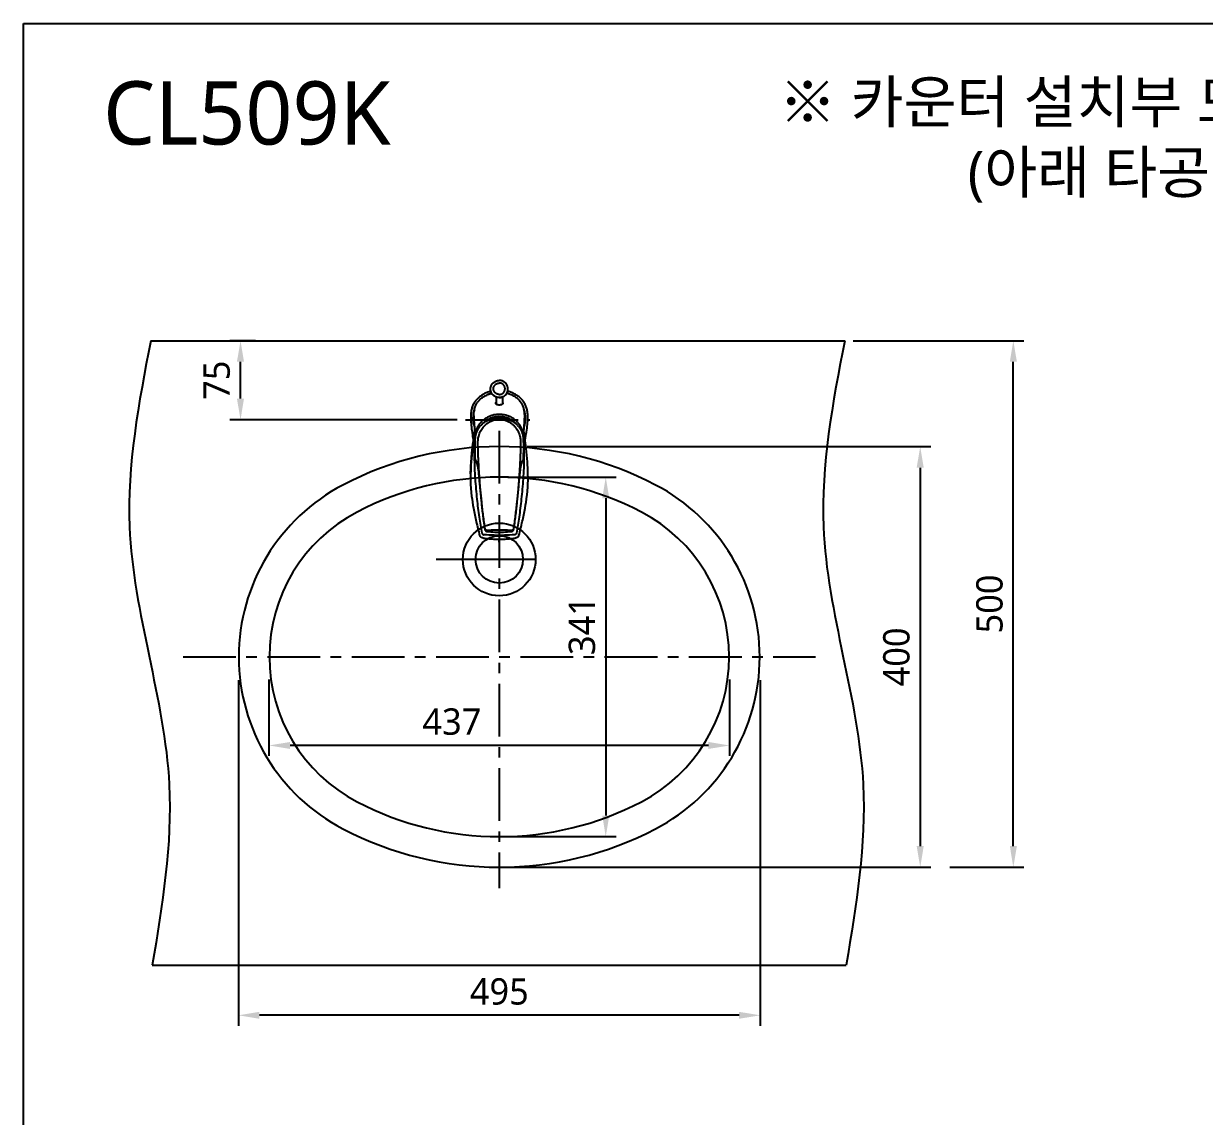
# Model space of a CAD drawing. Extents: x 0 to 3100, y 0 to 2100.
# Drawn here: x 0 to 1120, y 1063 to 2100 of the extents above; entities that cross this region are included whole.
import ezdxf

# ---------------------------------------------------------------- set-up
doc = ezdxf.new("R2010")
doc.units = 0
doc.header["$LTSCALE"] = 20
doc.header["$MEASUREMENT"] = 0
doc.linetypes.add('CENTER', pattern=[2, 1.25, -0.25, 0.25, -0.25])
doc.layers.get('0').update_dxf_attribs({"linetype": 'CONTINUOUS'})
doc.layers.get('DEFPOINTS').update_dxf_attribs({"linetype": 'CONTINUOUS'})
for name, color, linetype in [('1', 1, 'CONTINUOUS'), ('5', 5, 'CONTINUOUS'), ('7', 7, 'CONTINUOUS'), ('CENTER', 2, 'CENTER')]:
    doc.layers.add(name, color=color, linetype=linetype)
doc.styles.add('GHS', font='romans', dxfattribs={"bigfont": 'ghs'})
doc.styles.get("Standard").update_dxf_attribs({"font": 'NanumGothic.ttf'})
doc.dimstyles.get("Standard").update_dxf_attribs({"dimtxt": 2.7, "dimasz": 2, "dimexe": 2, "dimexo": 1, "dimgap": 2, "dimtad": 1, "dimdec": 0, "dimlfac": 10, "dimrnd": 1, "dimzin": 0, "dimdsep": 46, "dimtxsty": 'Standard', "dimcen": 0, "dimclrd": 7, "dimclrt": 2, "dimadec": 0, "dimazin": 0, "dimtfac": 1, "dimtdec": 0, "dimtofl": 0, "dimtmove": 0, "dimatfit": 3, "dimfxl": 1, "dimtolj": 1, "dimtzin": 0, "dimarcsym": 0})

# ---------------------------------------------------------------- blocks, each defined once
blk = doc.blocks.new('*D10')
at = {"color": 3, "lineweight": -2, "transparency": 16777216}
for p, q in [((459.3, 1669.7), (562.3, 1669.7)), ((552.3, 1649.7), (552.3, 1348.7)), ((459.3, 1328.7), (562.3, 1328.7))]:
    blk.add_line(p, q, dxfattribs=at)
at = {"color": 3, "transparency": 16777216}
for points in [[(549, 1649.7), (555.7, 1649.7), (552.3, 1669.7)], [(549, 1348.7), (555.7, 1348.7), (552.3, 1328.7)]]:
    blk.add_solid(points, dxfattribs=at)
at = {"layer": 'DEFPOINTS', "color": 0, "transparency": 16777216}
for p in [(451.3, 1669.7), (451.3, 1328.7), (552.3, 1328.7)]:
    blk.add_point(p, dxfattribs=at)
at = {"color": 2, "transparency": 16777216, "insert": (529.8, 1528.9), "char_height": 25, "attachment_point": 5, "rotation": 90}
blk.add_mtext('\\A1;341', dxfattribs=at)
blk = doc.blocks.new('*D11')
at = {"color": 3, "lineweight": -2, "transparency": 16777216}
for p, q in [((477.8, 1698.7), (860.7, 1698.7)), ((850.7, 1678.7), (850.7, 1319.7)), ((459.3, 1299.7), (860.7, 1299.7))]:
    blk.add_line(p, q, dxfattribs=at)
at = {"color": 3, "transparency": 16777216}
for points in [[(847.3, 1678.7), (854, 1678.7), (850.7, 1698.7)], [(847.3, 1319.7), (854, 1319.7), (850.7, 1299.7)]]:
    blk.add_solid(points, dxfattribs=at)
at = {"layer": 'DEFPOINTS', "color": 0, "transparency": 16777216}
for p in [(469.8, 1698.7), (451.3, 1299.7), (850.7, 1299.7)]:
    blk.add_point(p, dxfattribs=at)
at = {"color": 2, "transparency": 16777216, "insert": (828.2, 1499.2), "char_height": 25, "attachment_point": 5, "rotation": 90}
blk.add_mtext('\\A1;400', dxfattribs=at)
blk = doc.blocks.new('*D15')
at = {"layer": '1', "color": 3, "lineweight": -2, "transparency": 16777216}
for p, q in [((232.8, 1477.7), (232.8, 1405.2)), ((669.8, 1477.7), (669.8, 1405.2)), ((649.8, 1415.2), (252.8, 1415.2))]:
    blk.add_line(p, q, dxfattribs=at)
at = {"layer": '1', "color": 3, "transparency": 16777216}
for points in [[(252.8, 1418.5), (252.8, 1411.9), (232.8, 1415.2)], [(649.8, 1418.5), (649.8, 1411.9), (669.8, 1415.2)]]:
    blk.add_solid(points, dxfattribs=at)
at = {"layer": 'DEFPOINTS', "color": 0, "transparency": 16777216}
for p in [(232.8, 1485.7), (669.8, 1485.7), (232.8, 1415.2)]:
    blk.add_point(p, dxfattribs=at)
at = {"layer": '1', "color": 2, "transparency": 16777216, "insert": (406.3, 1437.7), "char_height": 25, "attachment_point": 5}
blk.add_mtext('\\A1;437', dxfattribs=at)
blk = doc.blocks.new('*D16')
at = {"layer": '1', "color": 3, "lineweight": -2, "transparency": 16777216}
for p, q in [((203.8, 1477.2), (203.8, 1149.2)), ((698.8, 1477.2), (698.8, 1149.2)), ((678.8, 1159.2), (223.8, 1159.2))]:
    blk.add_line(p, q, dxfattribs=at)
at = {"layer": '1', "color": 3, "transparency": 16777216}
for points in [[(223.8, 1162.5), (223.8, 1155.9), (203.8, 1159.2)], [(678.8, 1162.5), (678.8, 1155.9), (698.8, 1159.2)]]:
    blk.add_solid(points, dxfattribs=at)
at = {"layer": 'DEFPOINTS', "color": 0, "transparency": 16777216}
for p in [(203.8, 1485.2), (698.8, 1485.2), (203.8, 1159.2)]:
    blk.add_point(p, dxfattribs=at)
at = {"layer": '1', "color": 2, "transparency": 16777216, "insert": (451.3, 1181.7), "char_height": 25, "attachment_point": 5}
blk.add_mtext('\\A1;495', dxfattribs=at)
blk = doc.blocks.new('*D22')
at = {"layer": '1', "color": 3, "lineweight": -2, "transparency": 16777216}
for p, q in [((220.1, 1799.2), (195.8, 1799.2)), ((205.8, 1744.2), (205.8, 1779.2)), ((411.3, 1724.2), (195.8, 1724.2))]:
    blk.add_line(p, q, dxfattribs=at)
at = {"layer": '1', "color": 3, "transparency": 16777216}
for points in [[(202.4, 1779.2), (209.1, 1779.2), (205.8, 1799.2)], [(202.4, 1744.2), (209.1, 1744.2), (205.8, 1724.2)]]:
    blk.add_solid(points, dxfattribs=at)
at = {"layer": 'DEFPOINTS', "color": 0, "transparency": 16777216}
for p in [(205.8, 1799.2), (228.1, 1799.2), (419.3, 1724.2)]:
    blk.add_point(p, dxfattribs=at)
at = {"layer": '1', "color": 2, "transparency": 16777216, "insert": (183.3, 1761.7), "char_height": 25, "attachment_point": 5, "rotation": 90}
blk.add_mtext('\\A1;75', dxfattribs=at)
blk = doc.blocks.new('*D25')
at = {"layer": '1', "color": 3, "lineweight": -2, "transparency": 16777216}
for p, q in [((787, 1799.2), (949, 1799.2)), ((939, 1319.7), (939, 1779.2)), ((878.7, 1299.7), (949, 1299.7))]:
    blk.add_line(p, q, dxfattribs=at)
at = {"layer": '1', "color": 3, "transparency": 16777216}
for points in [[(935.7, 1779.2), (942.4, 1779.2), (939, 1799.2)], [(935.7, 1319.7), (942.4, 1319.7), (939, 1299.7)]]:
    blk.add_solid(points, dxfattribs=at)
at = {"layer": 'DEFPOINTS', "color": 0, "transparency": 16777216}
for p in [(779, 1799.2), (939, 1799.2), (870.7, 1299.7)]:
    blk.add_point(p, dxfattribs=at)
at = {"layer": '1', "color": 2, "transparency": 16777216, "insert": (916.5, 1549.4), "char_height": 25, "attachment_point": 5, "rotation": 90}
blk.add_mtext('\\A1;500', dxfattribs=at)

msp = doc.modelspace()

# ---------------------------------------------------------------- linework, layer by layer
at = {"color": 2}
for radius in [34.5, 22.5]:
    msp.add_circle((451.2851, 1591.69906), radius, dxfattribs=at)
at = {"layer": '1'}
for p, q in [((151.2851, 1799.19906), (751.2851, 1799.19906)), ((485.7851, 1591.69906), (391.43385, 1591.69906))]:
    msp.add_line(p, q, dxfattribs=at)
at = {"layer": '5'}
for p, q in [((120.59194, 1799.19906), (779.01755, 1799.19906)), ((122.0723, 1206.69906), (780.4979, 1206.69906))]:
    msp.add_line(p, q, dxfattribs=at)
at = {"layer": '5', "color": 212}
msp.add_lwpolyline([(0, 2100), (3100, 2100), (3100, 0), (0, 0)], close=True, dxfattribs=at)
at = {"layer": '5'}
for points in [[(120.59194, 1799.19906), (100.4456, 1622.58461), (138.12264, 1378.014), (122.0723, 1206.69906)], [(779.01755, 1799.19906), (758.8712, 1622.58461), (796.54825, 1378.014), (780.4979, 1206.69906)]]:
    msp.add_spline(points, degree=3, dxfattribs=at)
at = {"layer": '7'}
for p, q in [((448.2851, 1745.78841), (448.2851, 1739.0403)), ((454.2851, 1745.7884), (454.2851, 1739.03998)), ((448.2851, 1725.75454), (448.2851, 1726.19685)), ((454.2851, 1726.19685), (454.2851, 1725.75454)), ((427.50004, 1710.23916), (427.50003, 1710.23905)), ((427.51451, 1710.33874), (427.51422, 1710.33678)), ((475.05597, 1710.33678), (475.05574, 1710.33838)), ((475.07017, 1710.23905), (475.07015, 1710.23916)), ((430.2754, 1681.75141), (430.2761, 1681.74933)), ((472.29474, 1681.75145), (472.29408, 1681.74949)), ((424.0527, 1672.92503), (424.0527, 1672.92497)), ((432.11023, 1668.67313), (432.10437, 1668.64335)), ((432.10437, 1668.64335), (432.10439, 1668.64316)), ((470.45997, 1668.67314), (470.46571, 1668.64337)), ((470.46571, 1668.64337), (470.46569, 1668.64318)), ((437.66455, 1619.99534), (437.65753, 1619.99779)), ((464.90565, 1619.99533), (464.91267, 1619.99778)), ((436.88734, 1611.86002), (436.88775, 1611.85991)), ((437.50634, 1611.74318), (437.50644, 1611.74317)), ((451.2851, 1610.92599), (451.2851, 1610.9497)), ((451.2851, 1607.96031), (451.2851, 1610.92599)), ((465.06387, 1611.74318), (465.06376, 1611.74316)), ((465.68283, 1611.86002), (465.68247, 1611.85992)), ((468.79601, 1613.01098), (468.79561, 1613.01078))]:
    msp.add_line(p, q, dxfattribs=at)
for points in [[(302.943, 1336.10875, 0.2454440547), (599.6272, 1336.10875, 0.6058529425), (599.6272, 1662.28937, 0.2454440547), (302.943, 1662.28937, 0.6058529425)], [(316.36988, 1361.8132, 0.2454440547), (586.20032, 1361.8132, 0.6058529425), (586.20032, 1636.58492, 0.2454440547), (316.36988, 1636.58492, 0.6058529425)]]:
    msp.add_lwpolyline(points, format="xyb", close=True, dxfattribs=at)
for start, end in [(106.74388504, 115.37448801), (65.38059127, 73.1537346), (160.03722293, 199.08055553), (341.3142067, 19.200866)]:
    msp.add_arc((451.25992, 1725.50536), 25, start, end, dxfattribs=at)
for points in [[(447.6855, 1746.04643), (446.99853, 1746.41508), (446.07862, 1747.05456), (445.2557, 1747.81144), (444.5451, 1748.67162), (443.96004, 1749.61908), (443.51144, 1750.63617), (443.20765, 1751.70394), (443.05433, 1752.80251), (443.05433, 1753.9114), (443.20765, 1755.00997), (443.51144, 1756.07774), (443.96004, 1757.09483), (444.5451, 1758.04229), (445.2557, 1758.90247), (446.07862, 1759.65935), (446.99853, 1760.29882), (447.99829, 1760.80899), (449.05927, 1761.18033), (450.16172, 1761.40594), (451.2851, 1761.48162)], [(451.2851, 1748.23151), (450.42956, 1748.29782), (449.59508, 1748.49511), (448.80222, 1748.81854), (448.0705, 1749.26013), (447.41793, 1749.80901), (446.86058, 1750.45166), (446.41218, 1751.17227), (446.08377, 1751.95309), (445.88343, 1752.77488), (445.81609, 1753.61743), (445.88343, 1754.45997), (446.08377, 1755.28177), (446.41218, 1756.06258), (446.86058, 1756.78319), (447.41793, 1757.42584), (448.0705, 1757.97472), (448.80222, 1758.41631), (449.59508, 1758.73974), (450.42956, 1758.93703), (451.2851, 1759.00334)], [(454.88469, 1746.04643), (455.57166, 1746.41508), (456.49157, 1747.05456), (457.31449, 1747.81144), (458.0251, 1748.67162), (458.61015, 1749.61908), (459.05875, 1750.63617), (459.36254, 1751.70394), (459.51586, 1752.80251), (459.51586, 1753.9114), (459.36254, 1755.00997), (459.05875, 1756.07774), (458.61015, 1757.09483), (458.0251, 1758.04229), (457.31449, 1758.90247), (456.49157, 1759.65935), (455.57166, 1760.29882), (454.57191, 1760.80899), (453.51092, 1761.18033), (452.40847, 1761.40594), (451.2851, 1761.48162)], [(451.2851, 1748.20098), (452.14549, 1748.26767), (452.98469, 1748.46608), (453.78204, 1748.79134), (454.51792, 1749.23543), (455.17418, 1749.78742), (455.73469, 1750.43372), (456.18563, 1751.15841), (456.51591, 1751.94365), (456.71738, 1752.77011), (456.7851, 1753.61743), (456.71738, 1754.46474), (456.51591, 1755.2912), (456.18563, 1756.07644), (455.73469, 1756.80113), (455.17418, 1757.44743), (454.51792, 1757.99942), (453.78204, 1758.44351), (452.98469, 1758.76877), (452.14549, 1758.96718), (451.2851, 1759.03387)], [(427.14686, 1727.91446), (427.40847, 1731.9622), (428.13034, 1735.50087), (429.36873, 1738.63925), (431.0485, 1741.27818), (433.30852, 1743.6889), (436.2201, 1745.88349), (439.53317, 1747.66201), (443.08166, 1748.97542), (444.15561, 1749.27246)], [(475.42334, 1727.91446), (475.17222, 1731.86418), (474.49126, 1735.31972), (473.32303, 1738.39503), (471.72038, 1741.01503), (469.56193, 1743.41374), (466.72534, 1745.64048), (463.39284, 1747.49741), (459.79589, 1748.88397), (458.41752, 1749.27637)], [(451.2851, 1745.22195), (450.60583, 1745.25021), (449.91614, 1745.33719), (449.20694, 1745.48943), (448.46397, 1745.72037), (447.6855, 1746.04643)], [(451.2851, 1745.23229), (450.16172, 1745.30796), (449.05927, 1745.53357), (447.99829, 1745.90492), (447.6855, 1746.04643)], [(447.88511, 1739.89699), (447.89126, 1740.01036), (447.93797, 1740.22937), (448.03217, 1740.45066), (448.17577, 1740.67146), (448.28477, 1740.8006)], [(451.2851, 1738.13256), (450.7911, 1738.14995), (450.34881, 1738.1964), (449.95122, 1738.26558), (449.5925, 1738.35379), (449.27297, 1738.45733), (448.98337, 1738.57695), (448.72314, 1738.71237), (448.49501, 1738.86204), (448.30012, 1739.02527), (448.13988, 1739.20157), (448.01657, 1739.38983), (447.93258, 1739.58855), (447.89012, 1739.79603), (447.88511, 1739.89699)], [(454.88469, 1746.04643), (454.10289, 1745.71917), (453.35233, 1745.48659), (452.64028, 1745.33487), (451.95397, 1745.24935), (451.2851, 1745.22195)], [(451.2851, 1745.23229), (452.40847, 1745.30796), (453.51092, 1745.53357), (454.57191, 1745.90492), (454.88469, 1746.04643)], [(454.68509, 1739.89707), (454.68458, 1739.86473), (454.64619, 1739.61741), (454.55074, 1739.38451), (454.40416, 1739.16896), (454.21339, 1738.97334), (453.98478, 1738.79845), (453.72018, 1738.64246), (453.41636, 1738.50318), (453.07181, 1738.3816), (452.68855, 1738.28064), (452.26334, 1738.20242), (451.7933, 1738.15098), (451.2851, 1738.13256)], [(454.28541, 1740.80063), (454.41253, 1740.64752), (454.57003, 1740.38706), (454.6606, 1740.12315), (454.68509, 1739.89707)], [(427.14686, 1727.91446), (427.16299, 1725.94226), (427.21993, 1724.46969)], [(428.90195, 1709.02956), (429.70023, 1711.91157), (430.91085, 1714.62795), (432.50527, 1717.15474), (434.46086, 1719.4528), (436.77098, 1721.48845), (439.40095, 1723.21986), (442.28621, 1724.61093), (445.28275, 1725.60624), (448.2851, 1726.19685)], [(432.67442, 1720.20295), (434.89317, 1722.82845), (437.50771, 1725.07991), (440.39722, 1726.88217), (443.38156, 1728.1918), (446.25978, 1729.02171), (448.91996, 1729.45723), (451.2851, 1729.58969)], [(434.72539, 1719.71007), (436.21749, 1721.34183), (438.74541, 1723.46452), (441.58368, 1725.17405), (444.67095, 1726.43112), (447.94443, 1727.20279), (451.2851, 1727.46023)], [(454.2851, 1725.75454), (454.18293, 1725.59527), (453.88346, 1725.47418), (453.40742, 1725.39172), (452.78674, 1725.34222), (452.06281, 1725.31744), (451.28488, 1725.31019), (450.50688, 1725.31745), (449.78292, 1725.34225), (449.16232, 1725.39177), (448.68646, 1725.47425), (448.38715, 1725.59535), (448.2851, 1725.75454)], [(451.2851, 1729.58969), (453.57818, 1729.46479), (456.03556, 1729.081), (458.71903, 1728.35432), (461.64809, 1727.14934), (464.65449, 1725.37215), (467.48346, 1723.02124), (469.89573, 1720.20306)], [(451.2851, 1727.46023), (454.61762, 1727.20405), (457.89332, 1726.43301), (460.98275, 1725.17593), (463.82241, 1723.46622), (466.35103, 1721.34348), (467.84511, 1719.70971)], [(454.2851, 1726.19685), (457.29237, 1725.60494), (460.29322, 1724.60719), (463.18004, 1723.21374), (465.8092, 1721.48083), (468.11742, 1719.44455), (470.07012, 1717.14765), (471.66172, 1714.62351), (472.87045, 1711.9102), (473.66824, 1709.02956)], [(475.35026, 1724.46969), (475.40721, 1725.94226), (475.42334, 1727.91446)], [(427.21994, 1724.46969), (427.36291, 1721.75694), (427.5739, 1718.29591), (427.8479, 1714.468), (427.93223, 1712.73652)], [(428.1711, 1707.46368), (428.18502, 1707.76014), (428.20317, 1708.09142), (428.22858, 1708.45926), (428.26376, 1708.85857), (428.31023, 1709.28711), (428.36982, 1709.74754), (428.44476, 1710.24243), (428.53813, 1710.77549), (428.65449, 1711.35244), (428.79968, 1711.98011), (428.97991, 1712.66176), (429.19909, 1713.3901), (429.45898, 1714.154), (429.75993, 1714.94266), (430.10078, 1715.74546), (430.47955, 1716.55345), (430.88723, 1717.34625), (431.30153, 1718.08653), (431.69352, 1718.73715), (432.04835, 1719.29129), (432.37019, 1719.77071), (432.67352, 1720.20357)], [(431.15809, 1705.09419), (431.34822, 1706.69685), (431.77178, 1708.75582), (432.47781, 1711.00278), (433.44756, 1713.21205), (434.66364, 1715.30752), (436.14266, 1717.28595), (437.92195, 1719.14235), (440.09837, 1720.89735), (442.80154, 1722.51233), (445.72734, 1723.70356), (448.52422, 1724.36863), (451.27318, 1724.58849), (454.02247, 1724.37233), (456.82008, 1723.71079), (459.74917, 1722.52206), (462.45834, 1720.90682), (464.64175, 1719.14833), (466.42635, 1717.28733), (467.90911, 1715.30365), (469.12757, 1713.20229), (470.09849, 1710.98644), (470.80373, 1708.73504), (471.22476, 1706.67902), (471.41211, 1705.09418)], [(469.89661, 1720.20366), (470.1943, 1719.77901), (470.51367, 1719.30373), (470.86054, 1718.76301), (471.23411, 1718.14569), (471.62372, 1717.45582), (472.01164, 1716.71276), (472.38216, 1715.93862), (472.72547, 1715.15026), (473.03616, 1714.35909), (473.31009, 1713.57783), (473.54506, 1712.81983), (473.74077, 1712.09905), (473.89927, 1711.42794), (474.02532, 1710.81126), (474.1243, 1710.24941), (474.20145, 1709.73987), (474.26141, 1709.2749), (474.30756, 1708.8471), (474.34234, 1708.45001), (474.36743, 1708.0847), (474.38536, 1707.75652), (474.39909, 1707.46368)], [(474.63478, 1713.35902), (474.72229, 1714.468), (474.99629, 1718.29591), (475.20729, 1721.75694), (475.35025, 1724.46969)], [(427.48966, 1710.16758), (425.76588, 1696.91292), (424.60299, 1684.20541), (424.05267, 1672.92503)], [(424.09667, 1673.37623), (424.13405, 1674.62704), (424.20874, 1676.63779), (424.30879, 1678.82663), (424.43943, 1681.22295), (424.60675, 1683.85232), (424.81635, 1686.72065), (425.07462, 1689.82569), (425.38354, 1693.11553), (425.73492, 1696.471), (426.11453, 1699.77359), (426.50334, 1702.90812), (426.87906, 1705.76112), (427.21781, 1708.21989), (427.49487, 1710.16684)], [(427.50003, 1710.23905), (427.48966, 1710.16758)], [(427.49487, 1710.16684), (427.50194, 1710.21582), (427.50899, 1710.26469)], [(427.49534, 1710.18895), (427.49487, 1710.16684)], [(427.50003, 1710.23905), (427.49916, 1710.23279), (427.49534, 1710.18895)], [(427.51423, 1710.33678), (427.50229, 1710.25465), (427.50004, 1710.23916)], [(427.50898, 1710.26469), (427.55146, 1710.5572)], [(427.51422, 1710.33678), (427.51329, 1710.33009), (427.50898, 1710.26469)], [(427.5126, 1710.24119), (427.50899, 1710.26469)], [(434.93201, 1616.5346), (432.51831, 1631.82318), (430.36222, 1648.90361), (428.69413, 1668.04995), (427.87957, 1689.00279), (428.1711, 1707.46368)], [(428.57923, 1686.41063), (428.53242, 1688.14899), (428.49317, 1689.85148), (428.46144, 1691.5091), (428.43705, 1693.114), (428.41961, 1694.67067), (428.40873, 1696.20647), (428.40453, 1697.74889), (428.40767, 1699.30167), (428.419, 1700.86069), (428.43978, 1702.42844), (428.47188, 1704.00566), (428.51874, 1705.60008)], [(428.51874, 1705.60008), (428.554, 1706.02407), (428.59072, 1706.4426), (428.62733, 1706.83698), (428.66214, 1707.19081), (428.69391, 1707.4958), (428.72368, 1707.76581), (428.75327, 1708.01872), (428.78472, 1708.27008), (428.81924, 1708.52422), (428.85755, 1708.77767), (428.90195, 1709.02956)], [(437.6938, 1620.80689), (436.69525, 1627.9884), (435.87375, 1634.43942), (435.18317, 1640.32304), (434.59564, 1645.7306), (434.09873, 1650.65408), (433.67529, 1655.15593), (433.31297, 1659.27775), (433.0015, 1663.06084), (432.73346, 1666.53023), (432.5025, 1669.71086), (432.30335, 1672.62462), (432.13133, 1675.29563), (431.98253, 1677.74574), (431.85368, 1679.99416), (431.74199, 1682.05931), (431.64502, 1683.95926), (431.56067, 1685.71141), (431.48716, 1687.33188), (431.42295, 1688.83609), (431.36674, 1690.23893), (431.31791, 1691.54053), (431.27591, 1692.74041), (431.23985, 1693.84826), (431.20903, 1694.8716), (431.18286, 1695.81638), (431.16124, 1696.6699), (431.14351, 1697.44123), (431.12901, 1698.14247), (431.11719, 1698.78529), (431.10761, 1699.38114), (431.09994, 1699.94139), (431.09395, 1700.47768), (431.08967, 1700.98134), (431.08702, 1701.4436), (431.08584, 1701.85649), (431.08586, 1702.22172), (431.08681, 1702.54509), (431.0885, 1702.83159), (431.09075, 1703.08561), (431.09342, 1703.31132), (431.09642, 1703.51289), (431.09968, 1703.69456), (431.10319, 1703.86067), (431.10698, 1704.01565), (431.11115, 1704.16397), (431.11586, 1704.31032), (431.1213, 1704.45759), (431.12753, 1704.60386), (431.13455, 1704.74528), (431.14221, 1704.87748), (431.15024, 1704.99563), (431.15809, 1705.09419)], [(471.41211, 1705.09418), (471.42005, 1704.99433), (471.42814, 1704.87498), (471.43583, 1704.74185), (471.44284, 1704.59989), (471.44906, 1704.4536), (471.45445, 1704.30694), (471.45911, 1704.16188), (471.46322, 1704.01542), (471.46696, 1703.86284), (471.47042, 1703.69963), (471.47364, 1703.52133), (471.47661, 1703.32355), (471.47928, 1703.10201), (471.48154, 1702.8525), (471.48327, 1702.57082), (471.48429, 1702.2526), (471.4844, 1701.89291), (471.48335, 1701.48594), (471.48086, 1701.02903), (471.47676, 1700.53082), (471.47095, 1699.99827), (471.46349, 1699.44254), (471.45415, 1698.85228), (471.44261, 1698.21595), (471.42843, 1697.52196), (471.41108, 1696.75852), (471.3899, 1695.91343), (471.36417, 1694.97613), (471.33378, 1693.95844), (471.29819, 1692.85633), (471.25666, 1691.66181), (471.20837, 1690.36595), (471.15265, 1688.96717), (471.08897, 1687.46708), (471.01601, 1685.85071), (470.93224, 1684.10231), (470.83586, 1682.20547), (470.72475, 1680.14249), (470.59645, 1677.89492), (470.44812, 1675.44394), (470.27647, 1672.77002), (470.07754, 1669.85098), (469.84659, 1666.66214), (469.57825, 1663.18089), (469.26607, 1659.382), (468.90252, 1655.23976), (468.4772, 1650.71305), (467.97781, 1645.76179), (467.38737, 1640.32617), (466.69425, 1634.42146), (465.87199, 1627.96611), (464.8764, 1620.80689)], [(474.3991, 1707.46368), (474.6905, 1688.99132), (473.87511, 1668.03533), (472.2069, 1648.8937), (470.05139, 1631.81977), (467.63818, 1616.5346)], [(473.66824, 1709.02956), (473.7098, 1708.79523), (473.74575, 1708.5605), (473.77832, 1708.32469), (473.80826, 1708.08985), (473.83632, 1707.85474), (473.86386, 1707.61036), (473.89217, 1707.34547), (473.92237, 1707.04774), (473.95445, 1706.71458), (473.98736, 1706.35467), (474.02002, 1705.97919), (474.05146, 1705.60008)], [(474.05146, 1705.60008), (474.09888, 1703.98249), (474.13129, 1702.37539), (474.152, 1700.77908), (474.16297, 1699.20053), (474.1656, 1697.6404), (474.16088, 1696.09272), (474.14942, 1694.54623), (474.1314, 1692.98341), (474.10669, 1691.38993), (474.07513, 1689.76224), (474.03659, 1688.10179), (473.99097, 1686.41063)], [(474.5995, 1712.92469), (474.61594, 1713.1263)], [(474.61594, 1713.1263), (474.63478, 1713.35902)], [(475.02794, 1710.49411), (474.99319, 1710.73055)], [(475.06121, 1710.26469), (475.02794, 1710.49411)], [(475.07015, 1710.23916), (475.0679, 1710.25463), (475.05597, 1710.33678)], [(475.06121, 1710.26469), (475.0569, 1710.33009), (475.05597, 1710.33678)], [(475.0612, 1710.26469), (475.05758, 1710.2411)], [(475.07532, 1710.16684), (475.06826, 1710.21582), (475.0612, 1710.26469)], [(475.08053, 1710.16758), (475.07016, 1710.23905)], [(475.07532, 1710.16684), (475.07103, 1710.23279), (475.07017, 1710.23905)], [(478.5175, 1672.92577), (477.96717, 1684.20592), (476.80428, 1696.91318), (475.08053, 1710.16758)], [(428.70158, 1685.86744), (428.67344, 1685.93626), (428.57923, 1686.41063)], [(428.70159, 1685.86744), (429.226, 1684.61588), (429.76957, 1683.19587), (430.12473, 1682.19543)], [(430.12473, 1682.19543), (430.1441, 1682.13906)], [(430.1441, 1682.13906), (430.27547, 1681.75143)], [(430.27617, 1681.74936), (430.45441, 1681.127), (430.70656, 1679.98408), (430.98895, 1678.37983), (431.28543, 1676.3423), (431.5819, 1673.93405), (431.86549, 1671.24895), (432.10199, 1668.67241)], [(470.4682, 1668.67242), (470.70221, 1671.22348), (470.98539, 1673.90858), (471.28173, 1676.31958), (471.5783, 1678.36139), (471.86094, 1679.97038), (472.11348, 1681.1179), (472.29408, 1681.74949)], [(472.29474, 1681.75145), (472.4261, 1682.13906)], [(472.4261, 1682.13906), (472.4434, 1682.18942)], [(472.4434, 1682.18942), (472.79865, 1683.19045), (473.34236, 1684.61129), (473.8686, 1685.86744)], [(473.99097, 1686.41063), (473.89675, 1685.93626), (473.86861, 1685.86744)], [(424.0491, 1672.77828), (423.9932, 1667.30772), (424.12285, 1661.90374), (424.49053, 1656.63868), (425.06197, 1651.63594)], [(424.0527, 1672.92498), (424.0491, 1672.77828)], [(424.05566, 1672.92489), (424.08143, 1672.77761)], [(424.08143, 1672.77761), (424.08499, 1672.92415)], [(424.08499, 1672.92415), (424.09667, 1673.37623)], [(477.50823, 1651.63595), (478.07969, 1656.63895), (478.44736, 1661.90419), (478.577, 1667.30829), (478.52108, 1672.77901)], [(478.48518, 1672.92489), (478.47353, 1673.37605)], [(478.48875, 1672.77834), (478.48518, 1672.92489)], [(478.48875, 1672.77834), (478.51452, 1672.92563)], [(478.52108, 1672.77901), (478.51748, 1672.92571)], [(432.10199, 1668.67241), (432.10448, 1668.64336)], [(432.10439, 1668.64316), (433.07643, 1657.96647), (434.29934, 1646.10326), (435.81027, 1633.35331), (437.5402, 1620.78448)], [(432.11023, 1668.67313), (432.11272, 1668.64407)], [(465.02999, 1620.78447), (466.75724, 1633.33219), (468.26853, 1646.08215), (469.49174, 1657.94545), (470.46581, 1668.64317)], [(470.45746, 1668.64389), (470.45997, 1668.67314)], [(470.46571, 1668.64337), (470.4682, 1668.67242)], [(425.06197, 1651.63594), (425.06789, 1651.5908)], [(425.06785, 1651.59074), (426.83338, 1640.33465), (429.40489, 1627.64917), (432.64688, 1614.42872)], [(425.06919, 1651.59073), (425.09776, 1651.64049)], [(425.10369, 1651.59552), (425.09776, 1651.64049)], [(469.92332, 1614.42872), (473.1653, 1627.64918), (475.73681, 1640.33466), (477.50234, 1651.59075)], [(477.4665, 1651.59553), (477.47244, 1651.6405)], [(477.47244, 1651.6405), (477.501, 1651.59075)], [(477.50231, 1651.59081), (477.50823, 1651.63595)], [(432.64688, 1614.42872), (432.67197, 1614.33443)], [(432.67197, 1614.33448), (432.67542, 1614.32169), (432.79025, 1614.00677)], [(432.79025, 1614.00677), (432.86338, 1613.86358), (433.129, 1613.49431), (433.43988, 1613.21345), (433.76737, 1613.01434), (433.77463, 1613.01076)], [(434.93185, 1616.53468), (435.17254, 1616.00387), (435.55447, 1615.55731), (436.04461, 1615.23362), (436.60057, 1615.06078)], [(465.96959, 1615.06083), (456.16951, 1614.58909), (446.39793, 1614.58915), (436.6006, 1615.06083)], [(437.5402, 1620.78448), (437.65752, 1619.99779)], [(437.65757, 1619.9978), (437.7204, 1619.71271), (437.94539, 1619.20439), (438.29063, 1618.77803), (438.72912, 1618.46264), (439.22499, 1618.27872)], [(439.56536, 1619.25526), (439.15227, 1619.31088), (438.74472, 1619.45533), (438.36896, 1619.69101), (438.05442, 1620.00859), (437.82454, 1620.38889), (437.69379, 1620.80689)], [(439.22499, 1618.27872), (447.23508, 1617.69381), (455.31465, 1617.69307), (463.05198, 1618.23466)], [(463.00484, 1619.2552), (455.1804, 1619.33496), (447.38981, 1619.33496), (439.56535, 1619.2552)], [(464.8764, 1620.80689), (464.74565, 1620.38889), (464.51577, 1620.00859), (464.20123, 1619.69101), (463.82548, 1619.45533), (463.41792, 1619.31088), (463.00484, 1619.25526)], [(463.05198, 1618.23466), (463.12289, 1618.24213)], [(463.1229, 1618.24219), (463.14602, 1618.24477)], [(463.14602, 1618.24477), (463.31857, 1618.27295)], [(463.31857, 1618.27295), (463.81701, 1618.45004), (464.26016, 1618.75994), (464.61143, 1619.1828), (464.84291, 1619.68972), (464.91262, 1619.99779)], [(464.91267, 1619.99778), (465.02999, 1620.78447)], [(467.63835, 1616.53468), (467.39765, 1616.00387), (467.01572, 1615.55731), (466.52558, 1615.23362), (465.96963, 1615.06078)], [(468.79601, 1613.01098), (468.826, 1613.02601), (469.15021, 1613.22828), (469.45495, 1613.50968), (469.71398, 1613.87644), (469.78513, 1614.0181)], [(469.78513, 1614.0181), (469.89677, 1614.32906), (469.89821, 1614.33444)], [(469.89823, 1614.33443), (469.92332, 1614.42872)], [(433.77459, 1613.01078), (433.96562, 1612.91869)], [(433.96562, 1612.91869), (434.35245, 1612.74292)], [(434.35245, 1612.74292), (434.37098, 1612.73484)], [(434.37098, 1612.73484), (434.74534, 1612.57773)], [(434.74534, 1612.57773), (435.94967, 1612.14117), (436.88774, 1611.8599)], [(436.88734, 1611.86004), (436.95226, 1611.84281), (437.06114, 1611.81701)], [(437.06114, 1611.81701), (437.29617, 1611.77253), (437.42118, 1611.75397)], [(437.42118, 1611.75397), (437.50643, 1611.74313)], [(437.50634, 1611.74318), (437.54743, 1611.7383)], [(437.54743, 1611.7383), (442.07543, 1611.2908), (446.93579, 1611.00747), (451.2851, 1610.92599)], [(451.2851, 1610.92599), (455.66864, 1611.00876), (460.52883, 1611.29351), (465.02279, 1611.7383)], [(465.02279, 1611.7383), (465.06387, 1611.74318)], [(465.06377, 1611.74313), (465.16758, 1611.75652)], [(465.16758, 1611.75652), (465.29368, 1611.77574), (465.41462, 1611.79746)], [(465.41462, 1611.79746), (465.5306, 1611.82182)], [(465.5306, 1611.82182), (465.64043, 1611.8486)], [(465.64043, 1611.8486), (465.68283, 1611.86003)], [(465.68248, 1611.85991), (466.64193, 1612.14814), (467.84398, 1612.58548)], [(467.84398, 1612.58548), (468.2361, 1612.75096)], [(468.2361, 1612.75096), (468.26489, 1612.76362)], [(468.26489, 1612.76362), (468.79561, 1613.01078)]]:
    msp.add_spline(points, degree=3, dxfattribs=at)
for points, knots in [([(443.33703, 1751.17908), (441.27974, 1750.638), (438.16595, 1749.48139), (434.2879, 1747.25631), (431.48763, 1745.12724), (429.03302, 1742.60551), (427.04132, 1739.70119), (425.59153, 1736.49013), (424.68727, 1733.08828), (424.24615, 1729.60074), (424.17571, 1727.08359), (424.19329, 1725.73753), (424.1956, 1725.56042)], [49.7150160816, 49.7150160816, 49.7150160816, 49.7150160816, 56.0850978602, 59.5947608976, 63.10097116, 66.6038658668, 70.1070729031, 73.6107063427, 77.1204803493, 80.626855397, 84.134048419, 84.6654532159, 84.6654532159, 84.6654532159, 84.6654532159]), ([(478.37899, 1726.87159), (478.34283, 1728.04109), (478.27056, 1730.37924), (477.72446, 1733.85331), (476.70674, 1737.2207), (475.13325, 1740.3719), (473.03094, 1743.19694), (470.49042, 1745.63135), (467.62971, 1747.67602), (464.53205, 1749.33999), (461.70263, 1750.46383), (459.91035, 1751.00206), (459.23366, 1751.18086)], [0, 0, 0, 0, 3.5078277596, 7.0131428783, 10.5165737379, 14.0210030094, 17.5241894515, 21.027644337, 24.534299616, 28.0415992989, 31.5508284178, 33.6495063461, 33.6495063461, 33.6495063461, 33.6495063461]), ([(424.1956, 1725.56042), (424.30471, 1723.40352), (424.53187, 1718.91268), (425.49585, 1712.14463), (426.25829, 1707.28493), (426.66944, 1704.73366), (426.70906, 1704.48833)], [0, 0, 0, 0, 6.4757759034, 13.4831216704, 20.4906810598, 21.2362483454, 21.2362483454, 21.2362483454, 21.2362483454]), ([(475.85719, 1704.46217), (475.90856, 1704.78026), (476.34133, 1707.46841), (477.13154, 1712.52931), (478.14067, 1719.66869), (478.29955, 1724.47066), (478.37899, 1726.87159)], [6.2355171261, 6.2355171261, 6.2355171261, 6.2355171261, 7.202228918, 14.4045816818, 21.6063897039, 28.8079071049, 28.8079071049, 28.8079071049, 28.8079071049]), ([(427.55146, 1710.5572), (427.5819, 1710.76246), (427.66182, 1711.30145), (427.78553, 1712.02873), (427.89134, 1712.54821), (427.93223, 1712.73652)], [0, 0, 0, 0, 0.6224915702, 1.6346523501, 2.2127078776, 2.2127078776, 2.2127078776, 2.2127078776]), ([(474.99319, 1710.73055), (474.98105, 1710.81171), (474.93043, 1711.15012), (474.83102, 1711.76773), (474.70715, 1712.42112), (474.62086, 1712.81665), (474.59396, 1712.9351)], [0, 0, 0, 0, 0.2462064456, 1.0265069975, 1.8765383023, 2.2409052188, 2.2409052188, 2.2409052188, 2.2409052188]), ([(475.05558, 1710.33836), (474.94106, 1711.10097), (474.81038, 1711.9712), (474.62441, 1712.83142), (474.60055, 1712.93763)], [0, 0, 0, 0, 2.3125728487, 2.6389523929, 2.6389523929, 2.6389523929, 2.6389523929])]:
    msp.add_open_spline(points, degree=3, knots=knots, dxfattribs=at)
at = {"layer": 'CENTER', "color": 2, "linetype": 'CENTER', "ltscale": 2}
for p, q in [((419.33686, 1724.19906), (480.219, 1724.19906)), ((451.2851, 1713.69906), (451.2851, 1279.86131)), ((151.2851, 1499.19906), (751.2851, 1499.19906))]:
    msp.add_line(p, q, dxfattribs=at)
at = {"layer": 'DEFPOINTS', "color": 0, "linetype": 'ByBlock'}
for p in [(451.2851, 1698.69906), (451.2851, 1698.69906), (451.2851, 1669.69906), (451.2851, 1669.69906), (451.2851, 1335.26124), (451.2851, 1306.26124)]:
    msp.add_point(p, dxfattribs=at)

# ---------------------------------------------------------------- texts
at = {"insert": (75.39195, 2045.27793), "char_height": 60, "width": 460, "attachment_point": 1, "style": 'GHS'}
msp.add_mtext('{\\fNanumGothic|b0|i0|c0|p50;CL509K}', dxfattribs=at)
at = {"layer": '1', "color": 2, "insert": (1520.69152, 1988.00053), "char_height": 40, "attachment_point": 5}
msp.add_mtext('\\A1;\\pi-120,l160,t160;※ 카운터 설치부 도기 허용차는 ±3% 이므로 반드시 실측 후 타공하십시오\\P(아래 타공 SIZE는 도면 규격기준에서의 타공 SIZE 입니다)', dxfattribs=at)

# ---------------------------------------------------------------- dimensions: what is measured, and where the dimension line sits
dim = msp.add_linear_dim(base=(850.65113, 1299.69906), p1=(469.82073, 1698.69906), p2=(451.2851, 1299.69906), angle=90, text='400', dimstyle='Standard', override={"dimtxt": 25, "dimasz": 20, "dimexe": 10, "dimexo": 8, "dimgap": 10, "dimdec": 4, "dimlfac": 1, "dimzin": 8, "dimclrd": 3, "dimclre": 3, "dimtdec": 4, "dimtofl": 1, "dimarcsym": 1})
dim.commit()
dim.dimension.update_dxf_attribs({"geometry": '*D11', "text_midpoint": (828.15113, 1499.19906)})
dim = msp.add_linear_dim(base=(552.33115, 1328.69906), p1=(451.2851, 1669.69906), p2=(451.2851, 1328.69906), angle=90, dimstyle='Standard', override={"dimtxt": 25, "dimasz": 20, "dimexe": 10, "dimexo": 8, "dimgap": 10, "dimdec": 4, "dimlfac": 1, "dimzin": 8, "dimclrd": 3, "dimclre": 3, "dimtdec": 4, "dimtofl": 1, "dimarcsym": 1})
dim.commit()
dim.dimension.update_dxf_attribs({"geometry": '*D10', "text_midpoint": (552.33115, 1528.87357), "dimtype": 160})
at = {"layer": '1'}
for base, p1, p2, picture, middle in [((205.77073, 1799.19906), (419.33686, 1724.19906), (228.07537, 1799.19906), '*D22', (183.27073, 1761.69906)), ((939.02725, 1799.19906), (870.65113, 1299.69906), (779.01755, 1799.19906), '*D25', (916.52725, 1549.44906))]:
    dim = msp.add_linear_dim(base=base, p1=p1, p2=p2, angle=90, dimstyle='Standard', override={"dimtxt": 25, "dimasz": 20, "dimexe": 10, "dimexo": 8, "dimgap": 10, "dimdec": 4, "dimlfac": 1, "dimzin": 8, "dimclrd": 3, "dimclre": 3, "dimtdec": 4, "dimtofl": 1, "dimarcsym": 1}, dxfattribs=at)
    dim.commit()
    dim.dimension.update_dxf_attribs({"geometry": picture, "text_midpoint": middle})
dim = msp.add_linear_dim(base=(203.7851, 1159.19361), p1=(698.7851, 1485.23056), p2=(203.7851, 1485.23056), dimstyle='Standard', override={"dimtxt": 25, "dimasz": 20, "dimexe": 10, "dimexo": 8, "dimgap": 10, "dimdec": 4, "dimlfac": 1, "dimzin": 8, "dimclrd": 3, "dimclre": 3, "dimtdec": 4, "dimtofl": 1, "dimarcsym": 1}, dxfattribs=at)
dim.commit()
dim.dimension.update_dxf_attribs({"geometry": '*D16', "text_midpoint": (451.2851, 1181.69361)})
dim = msp.add_linear_dim(base=(232.7851, 1415.21301), p1=(669.7851, 1485.66244), p2=(232.7851, 1485.66244), dimstyle='Standard', override={"dimtxt": 25, "dimasz": 20, "dimexe": 10, "dimexo": 8, "dimgap": 10, "dimdec": 4, "dimlfac": 1, "dimzin": 8, "dimclrd": 3, "dimclre": 3, "dimtdec": 4, "dimtofl": 1, "dimarcsym": 1}, dxfattribs=at)
dim.commit()
dim.dimension.update_dxf_attribs({"geometry": '*D15', "text_midpoint": (406.31511, 1415.21301), "dimtype": 160})

doc.saveas('drawing.dxf')
